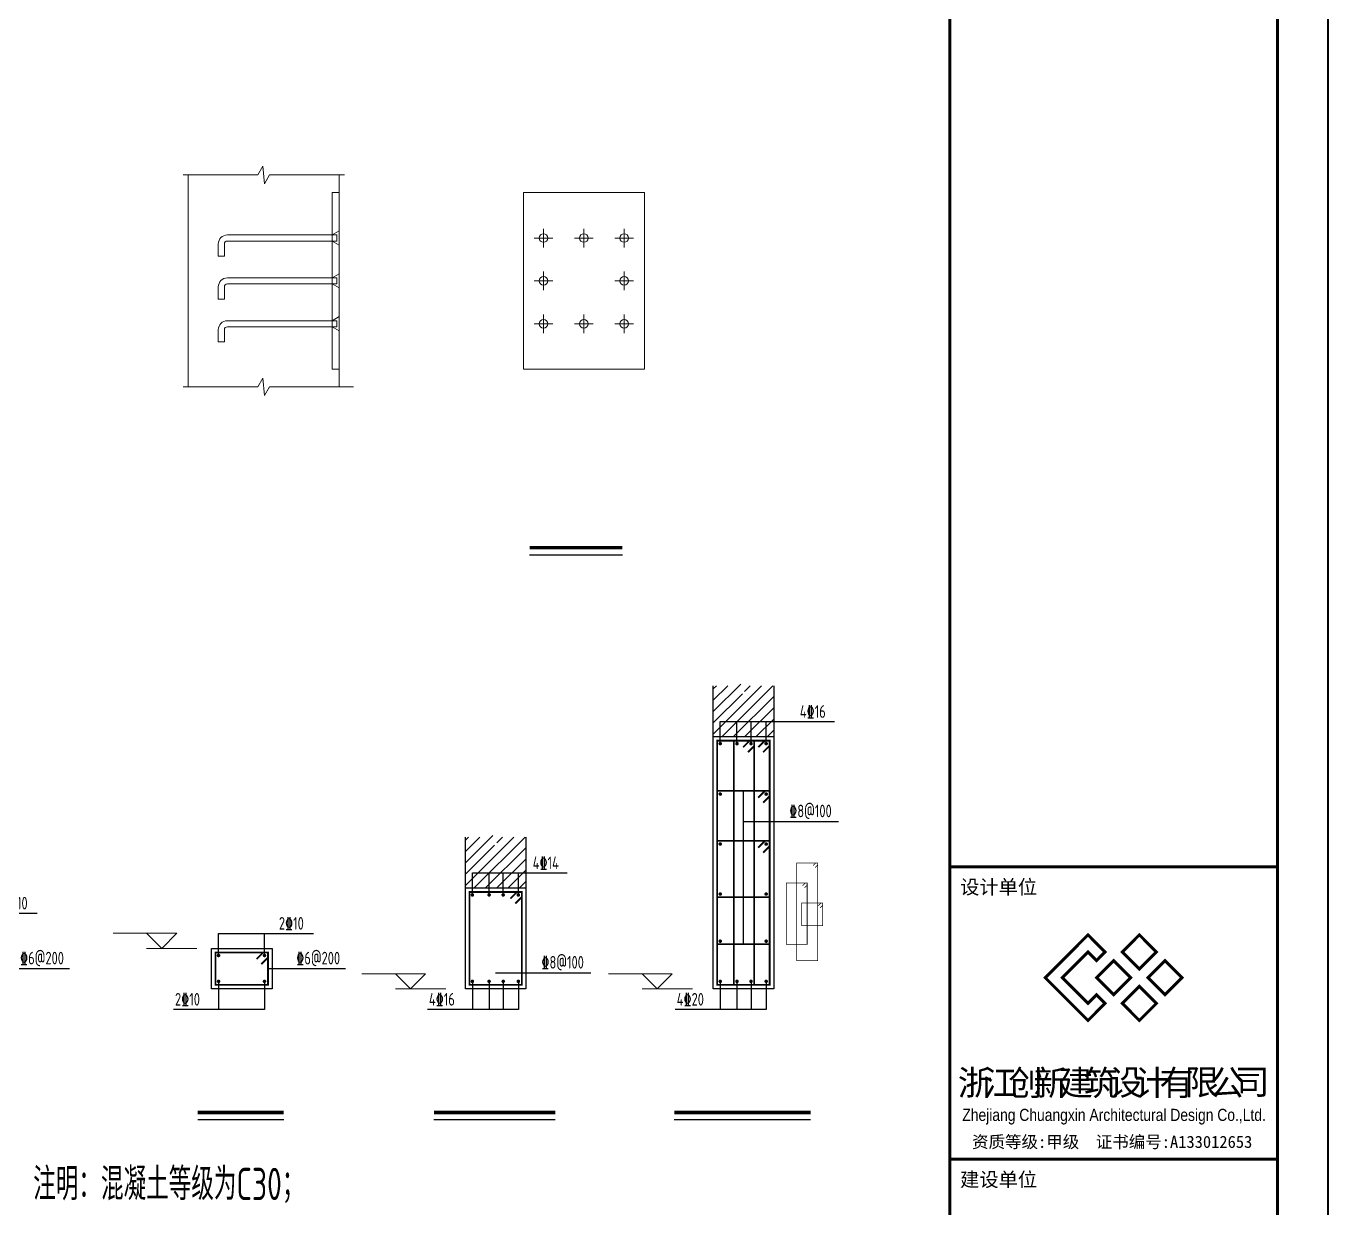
# Model space of a CAD drawing. Extents: x 447413 to 2975780, y -1432727 to 1301644.
# Drawn here: x 2756814 to 2795578, y -800722 to -765574 of the extents above; entities that cross this region are included whole.
import ezdxf
from ezdxf.enums import TextEntityAlignment as Align

# ---------------------------------------------------------------- set-up
doc = ezdxf.new("R2010")
doc.units = 0
doc.header["$LTSCALE"] = 1000
doc.header["$MEASUREMENT"] = 0
doc.linetypes.add('ACAD_ISO04W100', pattern=[30.5, 24, -3, 0.5, -3])
for name, color, linetype in [('COLU_DE_NUM', 7, 'Continuous'), ('DIM_SYMB', 3, 'Continuous'), ('GZ-标注', 60, 'Continuous'), ('GZ-框', 21, 'Continuous'), ('图框', 253, 'Continuous'), ('螺栓', 15, 'Continuous')]:
    doc.layers.add(name, color=color, linetype=linetype)
for name, color, linetype, lineweight in [('DIM_ELEV', 3, 'Continuous', 0), ('中心线', 1, 'ACAD_ISO04W100', 0), ('墙', 2, 'Continuous', 0), ('截断线', 7, 'Continuous', 0), ('柱平法箍筋', 14, 'Continuous', 35), ('柱平法纵筋', 14, 'Continuous', 25), ('螺栓1', 8, 'Continuous', 0), ('连接板', 6, 'Continuous', 0)]:
    doc.layers.add(name, color=color, linetype=linetype, lineweight=lineweight)
doc.styles.add('Arial', font='ARIALN.TTF')
doc.styles.add('cx_biaoti', font='')
doc.styles.add('TEXT', font='tssdeng.shx', dxfattribs={"height": 3})
doc.styles.add('TSSD_Label', font='Tssdeng.shx', dxfattribs={"width": 0.7, "bigfont": 'hztxt.shx'})
doc.styles.add('YT', font='FZYTK.TTF')
doc.styles.get('cx_biaoti').set_extended_font_data('SimSun')

# ---------------------------------------------------------------- blocks, each defined once
blk = doc.blocks.new('A$C6B0021A6')
at = {"layer": '图框', "color": 2, "const_width": 40, "elevation": -84000}
blk.add_lwpolyline([(20, 84120), (118920, 84120), (118920, 20), (20, 20)], close=True, dxfattribs=at)
at = {"layer": '图框', "color": 153, "const_width": 58, "elevation": -84000}
for points in [[(111420, 1020), (2520, 1020), (2520, 83120), (111420, 83120)], [(111420, 83120), (117920, 83120), (117920, 1020), (111420, 1020)], [(111420, 30220), (117920, 30220), (117920, 1020), (111420, 1020)]]:
    blk.add_lwpolyline(points, close=True, dxfattribs=at)
at = {"layer": '图框', "color": 5, "const_width": 60, "elevation": -84000}
blk.add_lwpolyline([(114500, 28529), (114161, 28869), (113312, 28020), (114161, 27171), (114500, 27511), (114331, 27681), (114161, 27511), (113652, 28020), (114161, 28529), (114331, 28359)], close=True, dxfattribs=at)
at = {"layer": '图框', "color": 1, "const_width": 60, "elevation": -84000}
for points in [[(114840, 28529), (115179, 28190), (115519, 28529), (115179, 28869)], [(114331, 28020), (114670, 27681), (115009, 28020), (114670, 28359)], [(115349, 28020), (115688, 27681), (116028, 28020), (115688, 28359)], [(114840, 27511), (115179, 27171), (115519, 27511), (115179, 27850)]]:
    blk.add_lwpolyline(points, close=True, dxfattribs=at)
at = {"layer": '图框', "color": 153, "const_width": 58, "elevation": -84000}
blk.add_lwpolyline([(111420, 24420), (117920, 24420)], dxfattribs=at)
at = {"layer": '图框', "color": 153, "style": 'cx_biaoti'}
for s, p in [('设计单位', (111624, 29678, -84000)), ('建设单位', (111624, 23878, -84000))]:
    blk.add_text(s, height=280, dxfattribs=at).set_placement(p)
at = {"layer": '图框', "color": 153}
for s, height, style, p in [('浙', 500, 'YT', (111920, 25945, -84000)), ('江', 500, 'YT', (112420, 25945, -84000)), ('创', 500, 'YT', (112920, 25945, -84000)), ('新', 500, 'YT', (113420, 25945, -84000)), ('建', 500, 'YT', (113920, 25945, -84000)), ('筑', 500, 'YT', (114420, 25945, -84000)), ('设', 500, 'YT', (114920, 25945, -84000)), ('计', 500, 'YT', (115420, 25945, -84000)), ('有', 500, 'YT', (115920, 25945, -84000)), ('限', 500, 'YT', (116420, 25945, -84000)), ('公', 500, 'YT', (116920, 25945, -84000)), ('司', 500, 'YT', (117420, 25945, -84000)), (' Zhejiang Chuangxin Architectural Design Co.,Ltd.', 240, 'Arial', (114640, 25270, -84000)), ('资质等级:甲级  证书编号:A133012653', 240, 'cx_biaoti', (114640, 24770, -84000))]:
    blk.add_text(s, height=height, dxfattribs=dict(at, style=style)).set_placement(p, align=Align.MIDDLE)
blk = doc.blocks.new('324444')
h = blk.add_hatch()
h.set_pattern_fill('ANSI31', color=256, scale=100)
h.set_pattern_definition([(45, (651.17, 0), (-112.2532, 112.2532), [])])
h.paths.add_polyline_path([(-608525, 7841), (-608599, 8261), (-608676, 8051), (-609113, 8051), (-609113, 7043), (-607913, 7043), (-607913, 8051), (-608451, 8051)])
h = blk.add_hatch()
h.set_pattern_fill('ANSI31', color=256, scale=100)
h.set_pattern_definition([(45, (-4264.65, -3000), (-112.2532, 112.2532), [])])
h.paths.add_polyline_path([(-612829, 5051), (-613367, 5051), (-613441, 4841), (-613515, 5261), (-613592, 5051), (-614029, 5051), (-614029, 4043), (-612829, 4043)])
at = {"layer": 'DIM_ELEV'}
for p, q in [((-619752, 3143), (-621018, 3143)), ((-620052, 2843), (-620352, 3143)), ((-620052, 2843), (-619752, 3143)), ((-619352, 2843), (-620352, 2843)), ((-614817, 2343), (-616083, 2343)), ((-615117, 2043), (-615417, 2343)), ((-615117, 2043), (-614817, 2343)), ((-609924, 2343), (-611190, 2343)), ((-610224, 2043), (-610524, 2343)), ((-610224, 2043), (-609924, 2343)), ((-614417, 2043), (-615417, 2043)), ((-609524, 2043), (-610524, 2043))]:
    blk.add_line(p, q, dxfattribs=at)
at = {"layer": 'DIM_SYMB', "const_width": 70}
for points in [[(-624850, -411), (-623076, -411)], [(-619338, -411), (-617632, -411)], [(-614653, -411), (-612247, -411)], [(-609887, -411), (-607181, -411)]]:
    blk.add_lwpolyline(points, dxfattribs=at)
at = {"layer": 'DIM_SYMB'}
for points in [[(-624850, -551), (-623076, -551)], [(-619338, -551), (-617632, -551)], [(-614653, -551), (-612247, -551)], [(-609887, -551), (-607181, -551)]]:
    blk.add_lwpolyline(points, dxfattribs=at)
at = {"layer": 'GZ-标注'}
blk.add_line((-608513, 2926), (-608513, 5968), dxfattribs=at)
for points in [[(-608973, 6903), (-608973, 7342), (-606710, 7342)], [(-608642, 6904), (-608642, 7342)], [(-608363, 6904), (-608363, 7342)], [(-608063, 6903), (-608063, 7342)], [(-608513, 5360), (-606626, 5360)], [(-613889, 3903), (-613889, 4342), (-612008, 4342)], [(-613557, 3904), (-613557, 4342)], [(-613278, 3904), (-613278, 4342)], [(-612978, 3903), (-612978, 4342)], [(-624402, 3103), (-624402, 3542), (-622521, 3542)], [(-623492, 3103), (-623492, 3542)], [(-618924, 2703), (-618924, 3142), (-617043, 3142)], [(-618014, 2703), (-618014, 3142)], [(-623422, 2443), (-621883, 2443)], [(-617944, 2443), (-616405, 2443)], [(-613429, 2360), (-611542, 2360)], [(-623492, 2191), (-623492, 1633), (-625294, 1633)], [(-624403, 2191), (-624403, 1633)], [(-618014, 2191), (-618014, 1633), (-619816, 1633)], [(-618925, 2191), (-618925, 1633)], [(-612978, 2191), (-612978, 1633), (-614781, 1633)], [(-613889, 2191), (-613889, 1633)], [(-613557, 2191), (-613557, 1633)], [(-613278, 2191), (-613278, 1633)], [(-608063, 2191), (-608063, 1633), (-609865, 1633)], [(-608974, 2191), (-608974, 1633)], [(-608642, 2191), (-608642, 1633)], [(-608363, 2191), (-608363, 1633)]]:
    blk.add_lwpolyline(points, dxfattribs=at)
at = {"layer": 'GZ-框'}
for p, q in [((-609113, 2043), (-609113, 8051)), ((-607913, 8051), (-607913, 2043)), ((-609113, 7043), (-607913, 7043)), ((-614029, 2043), (-614029, 5051)), ((-612829, 5051), (-612829, 2043)), ((-607913, 2043), (-609113, 2043))]:
    blk.add_line(p, q, dxfattribs=at)
for points in [[(-614029, 4043), (-612829, 4043), (-612829, 2043), (-614029, 2043)], [(-624542, 3243), (-623342, 3243), (-623342, 2043), (-624542, 2043)], [(-619064, 2843), (-617864, 2843), (-617864, 2043), (-619064, 2043)]]:
    blk.add_lwpolyline(points, close=True, dxfattribs=at)
at = {"layer": '柱平法箍筋'}
for points, const_width in [([(-609033, 6963), (-607993, 6963), (-607993, 2123), (-609033, 2123)], 35), ([(-608704, 6963), (-608302, 6963), (-608302, 2123), (-608704, 2123)], 35), ([(-609033, 5968), (-607993, 5968), (-607993, 2926), (-609033, 2926)], 35), ([(-609033, 4977), (-607993, 4977), (-607993, 3858), (-609033, 3858)], 35), ([(-607455, 4538), (-607039, 4538), (-607039, 2602), (-607455, 2602)], 14), ([(-607665, 4139), (-607249, 4139), (-607249, 2923), (-607665, 2923)], 14), ([(-613949, 3963), (-612909, 3963), (-612909, 2123), (-613949, 2123)], 35), ([(-607356, 3743), (-606940, 3743), (-606940, 3296), (-607356, 3296)], 14), ([(-624462, 3163), (-623422, 3163), (-623422, 2123), (-624462, 2123)], 35), ([(-618984, 2763), (-617944, 2763), (-617944, 2123), (-618984, 2123)], 35)]:
    blk.add_lwpolyline(points, close=True, dxfattribs=dict(at, const_width=const_width))
for points, const_width in [([(-608390, 6964), (-608520, 6834)], 35), ([(-608090, 6963), (-608220, 6833)], 35), ([(-608293, 6864), (-608423, 6734)], 35), ([(-607993, 6863), (-608123, 6733)], 35), ([(-608090, 5964), (-608220, 5833)], 35), ([(-607993, 5864), (-608123, 5733)], 35), ([(-608090, 4973), (-608220, 4843)], 35), ([(-607993, 4873), (-608123, 4742)], 35), ([(-607078, 4538), (-607130, 4485)], 14), ([(-607039, 4498), (-607091, 4445)], 14), ([(-607288, 4138), (-607340, 4086)], 14), ([(-613005, 3963), (-613136, 3833)], 35), ([(-612909, 3863), (-613039, 3733)], 35), ([(-607249, 4098), (-607301, 4046)], 14), ([(-606978, 3742), (-607031, 3689)], 14), ([(-606940, 3702), (-606992, 3649)], 14), ([(-623519, 3163), (-623649, 3033)], 35), ([(-623422, 3063), (-623552, 2933)], 35), ([(-618041, 2763), (-618171, 2633)], 35), ([(-617944, 2663), (-618074, 2533)], 35)]:
    blk.add_lwpolyline(points, dxfattribs=dict(at, const_width=const_width))
at = {"layer": '柱平法纵筋', "const_width": 35}
for points in [[(-608956, 6904, 1), (-608991, 6904, 1), (-608956, 6904, 1)], [(-608624, 6904, 1), (-608659, 6904, 1), (-608624, 6904, 1)], [(-608345, 6904, 1), (-608380, 6904, 1), (-608345, 6904, 1)], [(-608045, 6904, 1), (-608080, 6904, 1), (-608045, 6904, 1)], [(-608956, 5904, 1), (-608991, 5904, 1), (-608956, 5904, 1)], [(-608045, 5904, 1), (-608080, 5904, 1), (-608045, 5904, 1)], [(-608956, 4913, 1), (-608991, 4913, 1), (-608956, 4913, 1)], [(-608045, 4913, 1), (-608080, 4913, 1), (-608045, 4913, 1)], [(-613872, 3904, 1), (-613907, 3904, 1), (-613872, 3904, 1)], [(-613540, 3904, 1), (-613575, 3904, 1), (-613540, 3904, 1)], [(-613261, 3904, 1), (-613296, 3904, 1), (-613261, 3904, 1)], [(-612961, 3904, 1), (-612996, 3904, 1), (-612961, 3904, 1)], [(-608956, 3922, 1), (-608991, 3922, 1), (-608956, 3922, 1)], [(-608045, 3922, 1), (-608080, 3922, 1), (-608045, 3922, 1)], [(-624385, 3104, 1), (-624420, 3104, 1), (-624385, 3104, 1)], [(-623474, 3104, 1), (-623509, 3104, 1), (-623474, 3104, 1)], [(-608956, 2987, 1), (-608991, 2987, 1), (-608956, 2987, 1)], [(-608045, 2987, 1), (-608080, 2987, 1), (-608045, 2987, 1)], [(-618907, 2704, 1), (-618942, 2704, 1), (-618907, 2704, 1)], [(-617996, 2704, 1), (-618031, 2704, 1), (-617996, 2704, 1)], [(-624385, 2191, 1), (-624420, 2191, 1), (-624385, 2191, 1)], [(-623474, 2191, 1), (-623509, 2191, 1), (-623474, 2191, 1)], [(-618907, 2191, 1), (-618942, 2191, 1), (-618907, 2191, 1)], [(-617996, 2191, 1), (-618031, 2191, 1), (-617996, 2191, 1)], [(-613872, 2191, 1), (-613907, 2191, 1), (-613872, 2191, 1)], [(-613540, 2191, 1), (-613575, 2191, 1), (-613540, 2191, 1)], [(-613261, 2191, 1), (-613296, 2191, 1), (-613261, 2191, 1)], [(-612961, 2191, 1), (-612996, 2191, 1), (-612961, 2191, 1)], [(-608956, 2191, 1), (-608991, 2191, 1), (-608956, 2191, 1)], [(-608624, 2191, 1), (-608659, 2191, 1), (-608624, 2191, 1)], [(-608345, 2191, 1), (-608380, 2191, 1), (-608345, 2191, 1)], [(-608045, 2191, 1), (-608080, 2191, 1), (-608045, 2191, 1)]]:
    blk.add_lwpolyline(points, format="xyb", dxfattribs=at)
at = {"layer": 'GZ-标注', "style": 'TEXT', "width": 0.75}
for s, p in [('4%%13216', (-607395, 7416)), ('%%1328@100', (-607605, 5444)), ('4%%13214', (-612693, 4416)), ('2%%13210', (-623206, 3616)), ('2%%13210', (-617728, 3216)), ('%%1326@200', (-622861, 2527)), ('%%1326@200', (-617383, 2527)), ('%%1328@100', (-612521, 2444)), ('2%%13210', (-625266, 1710)), ('2%%13210', (-619788, 1710)), ('4%%13216', (-614752, 1710)), ('4%%13220', (-609837, 1710))]:
    blk.add_text(s, height=250, dxfattribs=at).set_placement(p)
blk = doc.blocks.new('A$C7CC7270E')
at = {"layer": 'DIM_SYMB', "const_width": 7}
blk.add_lwpolyline([(824.7, 26.4), (1008.7, 26.4)], dxfattribs=at)
at = {"layer": 'DIM_SYMB'}
blk.add_lwpolyline([(824.7, 12.4), (1008.7, 12.4)], dxfattribs=at)
at = {"layer": '中心线', "color": 1, "linetype": 'ACAD_ISO04W100', "lineweight": 0}
for p, q in [((852.3, 658.8), (852.3, 640.3)), ((932.3, 658.8), (932.3, 640.3)), ((1012.3, 658.8), (1012.3, 640.3)), ((833.8, 640.3), (852.3, 640.3)), ((870.8, 640.3), (852.3, 640.3)), ((852.3, 621.8), (852.3, 640.3)), ((913.8, 640.3), (932.3, 640.3)), ((950.8, 640.3), (932.3, 640.3)), ((932.3, 621.8), (932.3, 640.3)), ((993.8, 640.3), (1012.3, 640.3)), ((1030.8, 640.3), (1012.3, 640.3)), ((1012.3, 621.8), (1012.3, 640.3)), ((852.3, 573.8), (852.3, 555.3)), ((1012.3, 573.8), (1012.3, 555.3)), ((833.8, 555.3), (852.3, 555.3)), ((870.8, 555.3), (852.3, 555.3)), ((852.3, 536.8), (852.3, 555.3)), ((993.8, 555.3), (1012.3, 555.3)), ((1030.8, 555.3), (1012.3, 555.3)), ((1012.3, 536.8), (1012.3, 555.3)), ((833.8, 470.3), (852.3, 470.3)), ((852.3, 488.8), (852.3, 470.3)), ((870.8, 470.3), (852.3, 470.3)), ((852.3, 451.8), (852.3, 470.3)), ((913.8, 470.3), (932.3, 470.3)), ((932.3, 488.8), (932.3, 470.3)), ((950.8, 470.3), (932.3, 470.3)), ((932.3, 451.8), (932.3, 470.3)), ((993.8, 470.3), (1012.3, 470.3)), ((1012.3, 488.8), (1012.3, 470.3)), ((1030.8, 470.3), (1012.3, 470.3)), ((1012.3, 451.8), (1012.3, 470.3))]:
    blk.add_line(p, q, dxfattribs=at)
at = {"layer": '墙', "color": 2, "linetype": 'Continuous', "lineweight": 0}
for p, q in [((147.1, 345.3), (147.1, 765.3)), ((447.1, 345.3), (447.1, 765.3))]:
    blk.add_line(p, q, dxfattribs=at)
at = {"layer": '截断线', "color": 7, "linetype": 'Continuous', "lineweight": 0}
for p, q in [((295.4, 782.6), (285.4, 765.3)), ((295.4, 782.6), (298.9, 748)), ((137.1, 765.3), (285.4, 765.3)), ((298.9, 748), (308.9, 765.3)), ((457.1, 765.3), (308.9, 765.3)), ((295.4, 362.6), (285.4, 345.3)), ((295.4, 362.6), (298.9, 328)), ((137.1, 345.3), (285.4, 345.3)), ((298.9, 328), (308.9, 345.3)), ((475.6, 345.3), (308.9, 345.3))]:
    blk.add_line(p, q, dxfattribs=at)
at = {"layer": '螺栓', "color": 8, "linetype": 'Continuous', "lineweight": 0}
for p, q in [((442.5, 646.3), (225.1, 646.3)), ((442.5, 646.3), (225.1, 646.3)), ((442.5, 646.3), (225.1, 646.3)), ((447.1, 654.4), (433.1, 646.3)), ((447.1, 654.4), (433.1, 646.3)), ((447.1, 654.4), (433.1, 646.3)), ((433.1, 646.3), (442.5, 646.3)), ((433.1, 646.3), (442.5, 646.3)), ((433.1, 646.3), (442.5, 646.3)), ((442.5, 646.3), (442.5, 634.3)), ((442.5, 646.3), (442.5, 634.3)), ((442.5, 646.3), (442.5, 634.3)), ((447.1, 626.2), (447.1, 654.4)), ((447.1, 626.2), (447.1, 654.4)), ((447.1, 626.2), (447.1, 654.4)), ((207.1, 628.3), (207.1, 604.3)), ((207.1, 628.3), (207.1, 604.3)), ((207.1, 628.3), (207.1, 604.3)), ((219.1, 628.3), (219.1, 604.3)), ((219.1, 628.3), (219.1, 604.3)), ((219.1, 628.3), (219.1, 604.3)), ((442.5, 634.3), (225.1, 634.3)), ((442.5, 634.3), (225.1, 634.3)), ((442.5, 634.3), (225.1, 634.3)), ((442.5, 634.3), (433.1, 634.3)), ((433.1, 634.3), (447.1, 626.2)), ((442.5, 634.3), (433.1, 634.3)), ((433.1, 634.3), (447.1, 626.2)), ((442.5, 634.3), (433.1, 634.3)), ((433.1, 634.3), (447.1, 626.2)), ((219.1, 604.3), (207.1, 604.3)), ((219.1, 604.3), (207.1, 604.3)), ((219.1, 604.3), (207.1, 604.3)), ((447.1, 569.4), (433.1, 561.3)), ((447.1, 569.4), (433.1, 561.3)), ((447.1, 541.2), (447.1, 569.4)), ((447.1, 541.2), (447.1, 569.4)), ((207.1, 543.3), (207.1, 519.3)), ((207.1, 543.3), (207.1, 519.3)), ((219.1, 543.3), (219.1, 519.3)), ((219.1, 543.3), (219.1, 519.3)), ((442.5, 561.3), (225.1, 561.3)), ((442.5, 561.3), (225.1, 561.3)), ((442.5, 549.3), (225.1, 549.3)), ((442.5, 549.3), (225.1, 549.3)), ((433.1, 561.3), (442.5, 561.3)), ((433.1, 561.3), (442.5, 561.3)), ((442.5, 549.3), (433.1, 549.3)), ((433.1, 549.3), (447.1, 541.2)), ((442.5, 549.3), (433.1, 549.3)), ((433.1, 549.3), (447.1, 541.2)), ((442.5, 561.3), (442.5, 549.3)), ((442.5, 561.3), (442.5, 549.3)), ((219.1, 519.3), (207.1, 519.3)), ((219.1, 519.3), (207.1, 519.3)), ((442.5, 476.3), (225.1, 476.3)), ((442.5, 476.3), (225.1, 476.3)), ((442.5, 476.3), (225.1, 476.3)), ((447.1, 484.4), (433.1, 476.3)), ((447.1, 484.4), (433.1, 476.3)), ((447.1, 484.4), (433.1, 476.3)), ((433.1, 476.3), (442.5, 476.3)), ((433.1, 476.3), (442.5, 476.3)), ((433.1, 476.3), (442.5, 476.3)), ((442.5, 476.3), (442.5, 464.3)), ((442.5, 476.3), (442.5, 464.3)), ((442.5, 476.3), (442.5, 464.3)), ((447.1, 456.2), (447.1, 484.4)), ((447.1, 456.2), (447.1, 484.4)), ((447.1, 456.2), (447.1, 484.4)), ((207.1, 458.3), (207.1, 434.3)), ((207.1, 458.3), (207.1, 434.3)), ((207.1, 458.3), (207.1, 434.3)), ((219.1, 458.3), (219.1, 434.3)), ((219.1, 458.3), (219.1, 434.3)), ((219.1, 458.3), (219.1, 434.3)), ((442.5, 464.3), (225.1, 464.3)), ((442.5, 464.3), (225.1, 464.3)), ((442.5, 464.3), (225.1, 464.3)), ((442.5, 464.3), (433.1, 464.3)), ((433.1, 464.3), (447.1, 456.2)), ((442.5, 464.3), (433.1, 464.3)), ((433.1, 464.3), (447.1, 456.2)), ((442.5, 464.3), (433.1, 464.3)), ((433.1, 464.3), (447.1, 456.2)), ((219.1, 434.3), (207.1, 434.3)), ((219.1, 434.3), (207.1, 434.3)), ((219.1, 434.3), (207.1, 434.3))]:
    blk.add_line(p, q, dxfattribs=at)
for centre, radius in [((225.1, 628.3), 18), ((225.1, 628.3), 18), ((225.1, 628.3), 18), ((225.1, 628.3), 6), ((225.1, 628.3), 6), ((225.1, 628.3), 6), ((225.1, 543.3), 18), ((225.1, 543.3), 18), ((225.1, 543.3), 6), ((225.1, 543.3), 6), ((225.1, 458.3), 18), ((225.1, 458.3), 18), ((225.1, 458.3), 18), ((225.1, 458.3), 6), ((225.1, 458.3), 6), ((225.1, 458.3), 6)]:
    blk.add_arc(centre, radius, 90, 180, dxfattribs=at)
at = {"layer": '螺栓1', "color": 8, "linetype": 'Continuous', "lineweight": 0}
for centre in [(852.3, 640.3), (932.3, 640.3), (1012.3, 640.3), (852.3, 555.3), (1012.3, 555.3), (852.3, 470.3), (932.3, 470.3), (1012.3, 470.3)]:
    blk.add_circle(centre, 8.5, dxfattribs=at)
at = {"layer": '连接板', "color": 6, "linetype": 'Continuous', "lineweight": 0}
for p, q in [((433.1, 380.3), (433.1, 730.3)), ((433.1, 730.3), (447.1, 730.3)), ((433.1, 380.3), (433.1, 730.3)), ((433.1, 730.3), (447.1, 730.3)), ((447.1, 730.3), (447.1, 380.3)), ((447.1, 730.3), (447.1, 380.3)), ((1052.3, 730.3), (812.3, 730.3)), ((812.3, 730.3), (812.3, 380.3)), ((1052.3, 380.3), (1052.3, 730.3)), ((447.1, 380.3), (433.1, 380.3)), ((447.1, 380.3), (433.1, 380.3)), ((812.3, 380.3), (1052.3, 380.3))]:
    blk.add_line(p, q, dxfattribs=at)

msp = doc.modelspace()

# ---------------------------------------------------------------- block references
for name, p, xscale, yscale, zscale in [('A$C6B0021A6', (2617168.3, -835904.4, 252000), 1.5, 1.5, 1.5), ('A$C7CC7270E', (2759427.4, -781481.1), 15, 15, 15), ('324444', (3690928.3, -797270.2, 16800), 1.5, 1.5, 1.5)]:
    msp.add_blockref(name, p, dxfattribs=dict(xscale=xscale, yscale=yscale, zscale=zscale))

# ---------------------------------------------------------------- texts
at = {"layer": 'COLU_DE_NUM', "style": 'TSSD_Label', "width": 0.7}
msp.add_text('注明：混凝土等级为C30；', height=960, dxfattribs=at).set_placement((2761061.4, -800003.8, 126000), align=Align.MIDDLE)

doc.saveas('drawing.dxf')
